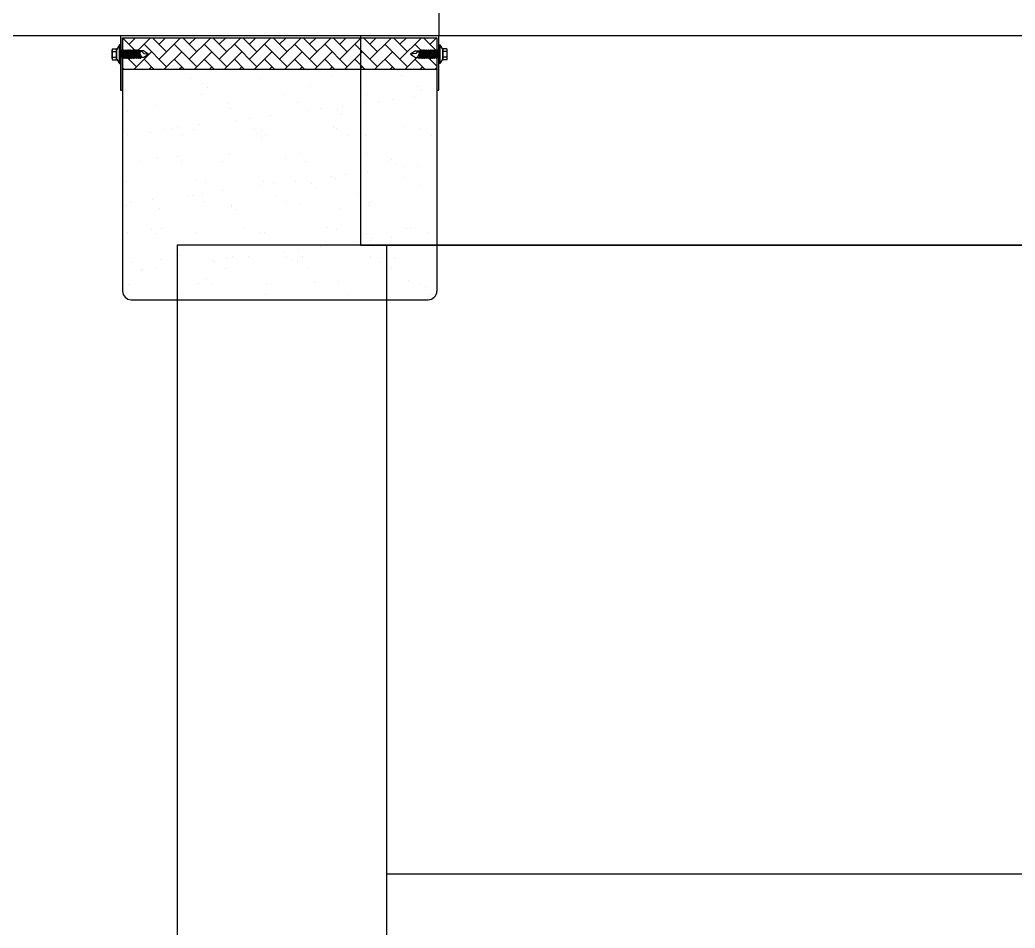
# Model space of a CAD drawing. Header units: millimetres. Extents: x 13515 to 183937, y -33900 to -660.
# Drawn here: x 59980.84 to 59995.71, y -20436.68 to -20423.11 of the extents above; entities that cross this region are included whole.
import ezdxf

# ---------------------------------------------------------------- set-up
doc = ezdxf.new("R2010")
doc.units = ezdxf.units.MM
doc.header["$LTSCALE"] = 100
doc.header["$MEASUREMENT"] = 0
doc.layers.get('0').update_dxf_attribs({"linetype": 'CONTINUOUS'})
for name, color, linetype in [('ELE7 (0.07)', 8, 'CONTINUOUS'), ('ELE9', 9, 'CONTINUOUS'), ('FIN(패널-T75 글라스울)', 6, 'CONTINUOUS'), ('OVERHEAD DOOR - ELE', 9, 'CONTINUOUS'), ('OVERHEAD DOOR - ETC', 252, 'CONTINUOUS'), ('Slope', 252, 'CONTINUOUS'), ('STAIR', 4, 'CONTINUOUS')]:
    doc.layers.add(name, color=color, linetype=linetype)

# ---------------------------------------------------------------- blocks, each defined once
blk = doc.blocks.new('A$C2EBE1E08')
at = {"layer": 'Slope', "ltscale": 0.2}
blk.add_line((200, 8400), (2600, 8400), dxfattribs=at)
at = {"layer": 'STAIR', "ltscale": 0.2}
for points in [[(0, 9000), (0, 0), (2800, 0), (2800, 9000)], [(2800, 9000), (0, 9000)], [(200, 9000), (200, 0)]]:
    blk.add_lwpolyline(points, dxfattribs=at)
blk = doc.blocks.new('A$Cd9954a8d')
at = {"layer": 'ELE7 (0.07)', "ltscale": 0.002}
blk.add_line((7675, 654.2), (10125, 654.2), dxfattribs=at)
at = {"layer": 'FIN(패널-T75 글라스울)'}
for p, q in [((10050, 179.2), (10050, 654.2)), ((10050, 654.2), (11000, 654.2))]:
    blk.add_line(p, q, dxfattribs=at)
at = {"layer": 'OVERHEAD DOOR - ELE', "ltscale": 0.002}
for p, q in [((10125, 854.2), (7675, 854.2)), ((10125, 654.2), (10125, 854.2))]:
    blk.add_line(p, q, dxfattribs=at)
at = {"layer": 'OVERHEAD DOOR - ETC'}
for p, q in [((10343.67, 906.2), (10060.34, 906.2)), ((10052, 656.2), (10052, 897.87)), ((10352, 656.2), (10352, 897.87)), ((10352, 686.2), (10052, 686.2)), ((10052, 656.2), (10052, 686.2)), ((10352, 686.2), (10352, 656.2)), ((10042, 675.97), (10042, 667.83)), ((10042.5, 677.15), (10046.2, 677.15)), ((10042.5, 674.61), (10046.2, 674.61)), ((10046.2, 676.2), (10049.2, 680.9)), ((10046.2, 677.15), (10046.2, 666.65)), ((10046.2, 667.6), (10046.2, 676.2)), ((10049.2, 662.9), (10049.2, 680.9)), ((10049.2, 680.9), (10050, 680.9)), ((10049.2, 680.9), (10049.2, 662.9)), ((10050, 680.9), (10050, 662.9)), ((10052.4, 676.05), (10050, 670.14)), ((10051.6, 675.05), (10050, 675.05)), ((10050, 669.26), (10052.4, 675.05)), ((10051.6, 675.05), (10050, 671.2)), ((10054.24, 676.05), (10050.82, 667.75)), ((10054.24, 676.05), (10050.82, 667.75)), ((10053.43, 675.05), (10050.82, 668.75)), ((10052.4, 676.05), (10051.6, 675.05)), ((10051.62, 668.75), (10054.24, 675.05)), ((10052.81, 675.05), (10052.4, 676.05)), ((10052.4, 676.05), (10053.21, 675.05)), ((10052.4, 675.05), (10052.4, 676.05)), ((10053.43, 675.05), (10052.4, 675.05)), ((10056.07, 676.05), (10052.65, 667.75)), ((10056.07, 676.05), (10052.65, 667.75)), ((10055.27, 675.05), (10052.65, 668.75)), ((10054.24, 676.05), (10053.43, 675.05)), ((10053.46, 668.75), (10056.07, 675.05)), ((10054.64, 675.05), (10054.24, 676.05)), ((10054.24, 676.05), (10055.04, 675.05)), ((10054.24, 675.05), (10054.24, 676.05)), ((10055.27, 675.05), (10054.24, 675.05)), ((10057.9, 676.05), (10054.49, 667.75)), ((10057.9, 676.05), (10054.49, 667.75)), ((10057.1, 675.05), (10054.49, 668.75)), ((10056.07, 676.05), (10055.27, 675.05)), ((10055.29, 668.75), (10057.9, 675.05)), ((10056.47, 675.05), (10056.07, 676.05)), ((10056.07, 676.05), (10056.87, 675.05)), ((10056.07, 675.05), (10056.07, 676.05)), ((10057.1, 675.05), (10056.07, 675.05)), ((10059.74, 676.05), (10056.32, 667.75)), ((10059.74, 676.05), (10056.32, 667.75)), ((10058.93, 675.05), (10056.32, 668.75)), ((10057.9, 676.05), (10057.1, 675.05)), ((10057.12, 668.75), (10059.74, 675.05)), ((10058.31, 675.05), (10057.9, 676.05)), ((10057.9, 676.05), (10058.71, 675.05)), ((10057.9, 675.05), (10057.9, 676.05)), ((10058.93, 675.05), (10057.9, 675.05)), ((10061.57, 676.05), (10058.15, 667.75)), ((10061.57, 676.05), (10058.15, 667.75)), ((10060.77, 675.05), (10058.15, 668.75)), ((10059.74, 676.05), (10058.93, 675.05)), ((10058.96, 668.75), (10061.57, 675.05)), ((10060.14, 675.05), (10059.74, 676.05)), ((10059.74, 676.05), (10060.54, 675.05)), ((10059.74, 675.05), (10059.74, 676.05)), ((10060.77, 675.05), (10059.74, 675.05)), ((10063.4, 676.05), (10059.99, 667.75)), ((10063.4, 676.05), (10059.99, 667.75)), ((10062.6, 675.05), (10059.99, 668.75)), ((10061.57, 676.05), (10060.77, 675.05)), ((10060.79, 668.75), (10063.4, 675.05)), ((10061.97, 675.05), (10061.57, 676.05)), ((10061.57, 676.05), (10062.37, 675.05)), ((10061.57, 675.05), (10061.57, 676.05)), ((10062.6, 675.05), (10061.57, 675.05)), ((10065.24, 676.05), (10061.82, 667.75)), ((10065.24, 676.05), (10061.82, 667.75)), ((10064.43, 675.05), (10061.82, 668.75)), ((10063.4, 676.05), (10062.6, 675.05)), ((10062.62, 668.75), (10065.24, 675.05)), ((10063.8, 675.05), (10063.4, 676.05)), ((10063.4, 676.05), (10064.21, 675.05)), ((10063.4, 675.05), (10063.4, 676.05)), ((10064.43, 675.05), (10063.4, 675.05)), ((10067.07, 676.05), (10063.65, 667.75)), ((10067.07, 676.05), (10063.65, 667.75)), ((10066.26, 675.05), (10063.65, 668.75)), ((10065.24, 676.05), (10064.43, 675.05)), ((10064.46, 668.75), (10067.07, 675.05)), ((10065.64, 675.05), (10065.24, 676.05)), ((10065.24, 676.05), (10066.04, 675.05)), ((10065.24, 675.05), (10065.24, 676.05)), ((10066.26, 675.05), (10065.24, 675.05)), ((10068.9, 676.05), (10065.48, 667.75)), ((10068.9, 676.05), (10065.48, 667.75)), ((10068.1, 675.05), (10065.48, 668.75)), ((10067.07, 676.05), (10066.26, 675.05)), ((10066.29, 668.75), (10068.9, 675.05)), ((10067.47, 675.05), (10067.07, 676.05)), ((10067.07, 676.05), (10067.87, 675.05)), ((10067.07, 675.05), (10067.07, 676.05)), ((10068.1, 675.05), (10067.07, 675.05)), ((10068.9, 676.05), (10068.1, 675.05)), ((10070.33, 675.05), (10068.53, 670.76)), ((10069.3, 675.05), (10068.9, 676.05)), ((10068.9, 676.05), (10069.71, 675.05)), ((10068.9, 675.05), (10068.9, 676.05)), ((10072.37, 675.05), (10068.9, 675.05)), ((10077.17, 671.9), (10072.37, 675.05)), ((10326.84, 671.9), (10331.64, 675.05)), ((10331.64, 675.05), (10335.11, 675.05)), ((10333.68, 675.05), (10335.48, 670.76)), ((10335.11, 676.05), (10334.3, 675.05)), ((10334.71, 675.05), (10335.11, 676.05)), ((10335.11, 676.05), (10338.53, 667.75)), ((10335.11, 676.05), (10338.53, 667.75)), ((10335.11, 675.05), (10335.11, 676.05)), ((10335.11, 676.05), (10335.91, 675.05)), ((10337.72, 668.75), (10335.11, 675.05)), ((10335.91, 675.05), (10336.94, 675.05)), ((10335.91, 675.05), (10338.53, 668.75)), ((10336.94, 676.05), (10336.14, 675.05)), ((10336.54, 675.05), (10336.94, 676.05)), ((10336.94, 676.05), (10340.36, 667.75)), ((10336.94, 676.05), (10340.36, 667.75)), ((10336.94, 675.05), (10336.94, 676.05)), ((10336.94, 676.05), (10337.74, 675.05)), ((10339.55, 668.75), (10336.94, 675.05)), ((10337.74, 675.05), (10338.77, 675.05)), ((10337.74, 675.05), (10340.36, 668.75)), ((10338.77, 676.05), (10337.97, 675.05)), ((10338.37, 675.05), (10338.77, 676.05)), ((10338.77, 676.05), (10342.19, 667.75)), ((10338.77, 676.05), (10342.19, 667.75)), ((10338.77, 675.05), (10338.77, 676.05)), ((10338.77, 676.05), (10339.58, 675.05)), ((10341.39, 668.75), (10338.77, 675.05)), ((10339.58, 675.05), (10340.61, 675.05)), ((10339.58, 675.05), (10342.19, 668.75)), ((10340.61, 676.05), (10339.8, 675.05)), ((10340.2, 675.05), (10340.61, 676.05)), ((10340.61, 676.05), (10344.02, 667.75)), ((10340.61, 676.05), (10344.02, 667.75)), ((10340.61, 675.05), (10340.61, 676.05)), ((10340.61, 676.05), (10341.41, 675.05)), ((10343.22, 668.75), (10340.61, 675.05)), ((10341.41, 675.05), (10342.44, 675.05)), ((10341.41, 675.05), (10344.02, 668.75)), ((10342.44, 676.05), (10341.64, 675.05)), ((10342.04, 675.05), (10342.44, 676.05)), ((10342.44, 676.05), (10345.86, 667.75)), ((10342.44, 676.05), (10345.86, 667.75)), ((10342.44, 675.05), (10342.44, 676.05)), ((10342.44, 676.05), (10343.24, 675.05)), ((10345.05, 668.75), (10342.44, 675.05)), ((10343.24, 675.05), (10344.27, 675.05)), ((10343.24, 675.05), (10345.86, 668.75)), ((10344.27, 676.05), (10343.47, 675.05)), ((10343.87, 675.05), (10344.27, 676.05)), ((10344.27, 676.05), (10347.69, 667.75)), ((10344.27, 676.05), (10347.69, 667.75)), ((10344.27, 675.05), (10344.27, 676.05)), ((10344.27, 676.05), (10345.08, 675.05)), ((10346.89, 668.75), (10344.27, 675.05)), ((10345.08, 675.05), (10346.11, 675.05)), ((10345.08, 675.05), (10347.69, 668.75)), ((10346.11, 676.05), (10345.3, 675.05)), ((10345.7, 675.05), (10346.11, 676.05)), ((10346.11, 676.05), (10349.52, 667.75)), ((10346.11, 676.05), (10349.52, 667.75)), ((10346.11, 675.05), (10346.11, 676.05)), ((10346.11, 676.05), (10346.91, 675.05)), ((10348.72, 668.75), (10346.11, 675.05)), ((10346.91, 675.05), (10347.94, 675.05)), ((10346.91, 675.05), (10349.52, 668.75)), ((10347.94, 676.05), (10347.13, 675.05)), ((10347.54, 675.05), (10347.94, 676.05)), ((10347.94, 676.05), (10351.36, 667.75)), ((10347.94, 676.05), (10351.36, 667.75)), ((10347.94, 675.05), (10347.94, 676.05)), ((10347.94, 676.05), (10348.74, 675.05)), ((10350.55, 668.75), (10347.94, 675.05)), ((10348.74, 675.05), (10349.77, 675.05)), ((10348.74, 675.05), (10351.36, 668.75)), ((10349.77, 676.05), (10348.97, 675.05)), ((10349.37, 675.05), (10349.77, 676.05)), ((10349.77, 676.05), (10353.19, 667.75)), ((10349.77, 676.05), (10353.19, 667.75)), ((10349.77, 675.05), (10349.77, 676.05)), ((10349.77, 676.05), (10350.58, 675.05)), ((10352.39, 668.75), (10349.77, 675.05)), ((10350.58, 675.05), (10351.6, 675.05)), ((10350.58, 675.05), (10353.19, 668.75)), ((10351.6, 676.05), (10350.8, 675.05)), ((10351.2, 675.05), (10351.6, 676.05)), ((10351.6, 676.05), (10354, 670.14)), ((10351.6, 675.05), (10351.6, 676.05)), ((10351.6, 676.05), (10352.41, 675.05)), ((10354, 669.26), (10351.6, 675.05)), ((10352.41, 675.05), (10354, 675.05)), ((10352.41, 675.05), (10354, 671.2)), ((10354.8, 680.9), (10354, 680.9)), ((10354, 680.9), (10354, 662.9)), ((10354.8, 662.9), (10354.8, 680.9)), ((10357.8, 676.2), (10354.8, 680.9)), ((10354.8, 680.9), (10354.8, 662.9)), ((10357.8, 677.15), (10357.8, 666.65)), ((10361.5, 677.15), (10357.8, 677.15)), ((10357.8, 667.6), (10357.8, 676.2)), ((10361.5, 674.61), (10357.8, 674.61)), ((10362, 675.97), (10362, 667.83)), ((10042.5, 669.18), (10046.2, 669.18)), ((10042.5, 666.65), (10046.2, 666.65)), ((10049.2, 662.9), (10046.2, 667.6)), ((10050.82, 668.75), (10050, 668.75)), ((10050.82, 667.75), (10050.02, 668.75)), ((10050.42, 668.75), (10050.82, 667.75)), ((10050.82, 667.75), (10051.62, 668.75)), ((10050.82, 668.75), (10050.82, 667.75)), ((10052.65, 668.75), (10051.62, 668.75)), ((10052.65, 667.75), (10051.85, 668.75)), ((10052.25, 668.75), (10052.65, 667.75)), ((10052.65, 667.75), (10053.46, 668.75)), ((10052.65, 668.75), (10052.65, 667.75)), ((10054.49, 668.75), (10053.46, 668.75)), ((10054.49, 667.75), (10053.68, 668.75)), ((10054.08, 668.75), (10054.49, 667.75)), ((10054.49, 667.75), (10055.29, 668.75)), ((10054.49, 668.75), (10054.49, 667.75)), ((10056.32, 668.75), (10055.29, 668.75)), ((10056.32, 667.75), (10055.51, 668.75)), ((10055.92, 668.75), (10056.32, 667.75)), ((10056.32, 667.75), (10057.12, 668.75)), ((10056.32, 668.75), (10056.32, 667.75)), ((10058.15, 668.75), (10057.12, 668.75)), ((10058.15, 667.75), (10057.35, 668.75)), ((10057.75, 668.75), (10058.15, 667.75)), ((10058.15, 667.75), (10058.96, 668.75)), ((10058.15, 668.75), (10058.15, 667.75)), ((10059.99, 668.75), (10058.96, 668.75)), ((10059.99, 667.75), (10059.18, 668.75)), ((10059.58, 668.75), (10059.99, 667.75)), ((10059.99, 667.75), (10060.79, 668.75)), ((10059.99, 668.75), (10059.99, 667.75)), ((10061.82, 668.75), (10060.79, 668.75)), ((10061.82, 667.75), (10061.01, 668.75)), ((10061.42, 668.75), (10061.82, 667.75)), ((10061.82, 667.75), (10062.62, 668.75)), ((10061.82, 668.75), (10061.82, 667.75)), ((10063.65, 668.75), (10062.62, 668.75)), ((10063.65, 667.75), (10062.85, 668.75)), ((10063.25, 668.75), (10063.65, 667.75)), ((10063.65, 667.75), (10064.46, 668.75)), ((10063.65, 668.75), (10063.65, 667.75)), ((10065.48, 668.75), (10064.46, 668.75)), ((10065.48, 667.75), (10064.68, 668.75)), ((10065.08, 668.75), (10065.48, 667.75)), ((10065.48, 667.75), (10066.29, 668.75)), ((10065.48, 668.75), (10065.48, 667.75)), ((10067.32, 668.75), (10066.29, 668.75)), ((10067.32, 667.75), (10066.51, 668.75)), ((10066.92, 668.75), (10067.32, 667.75)), ((10068.56, 670.75), (10067.32, 667.75)), ((10068.56, 670.75), (10067.32, 667.75)), ((10067.75, 669.75), (10067.32, 668.75)), ((10067.32, 667.75), (10068.12, 668.75)), ((10067.32, 668.75), (10067.32, 667.75)), ((10068.56, 670.75), (10067.75, 669.75)), ((10068.12, 668.75), (10068.56, 669.75)), ((10072.37, 668.75), (10068.12, 668.75)), ((10068.53, 670.76), (10069.7, 668.75)), ((10068.56, 669.75), (10068.56, 670.75)), ((10069.7, 668.75), (10072.2, 671.16)), ((10072.2, 671.16), (10077.17, 671.9)), ((10072.37, 668.75), (10077.17, 671.9)), ((10331.64, 668.75), (10326.84, 671.9)), ((10331.81, 671.16), (10326.84, 671.9)), ((10331.64, 668.75), (10335.89, 668.75)), ((10334.31, 668.75), (10331.81, 671.16)), ((10335.48, 670.76), (10334.31, 668.75)), ((10335.45, 670.75), (10336.69, 667.75)), ((10335.45, 670.75), (10336.69, 667.75)), ((10335.45, 669.75), (10335.45, 670.75)), ((10335.45, 670.75), (10336.26, 669.75)), ((10335.89, 668.75), (10335.45, 669.75)), ((10336.69, 667.75), (10335.89, 668.75)), ((10336.26, 669.75), (10336.69, 668.75)), ((10336.69, 668.75), (10337.72, 668.75)), ((10336.69, 668.75), (10336.69, 667.75)), ((10337.09, 668.75), (10336.69, 667.75)), ((10336.69, 667.75), (10337.5, 668.75)), ((10338.53, 667.75), (10337.72, 668.75)), ((10338.53, 668.75), (10339.55, 668.75)), ((10338.93, 668.75), (10338.53, 667.75)), ((10338.53, 667.75), (10339.33, 668.75)), ((10338.53, 668.75), (10338.53, 667.75)), ((10340.36, 667.75), (10339.55, 668.75)), ((10340.36, 668.75), (10341.39, 668.75)), ((10340.76, 668.75), (10340.36, 667.75)), ((10340.36, 667.75), (10341.16, 668.75)), ((10340.36, 668.75), (10340.36, 667.75)), ((10342.19, 667.75), (10341.39, 668.75)), ((10342.19, 668.75), (10343.22, 668.75)), ((10342.19, 668.75), (10342.19, 667.75)), ((10342.59, 668.75), (10342.19, 667.75)), ((10342.19, 667.75), (10343, 668.75)), ((10344.02, 667.75), (10343.22, 668.75)), ((10344.02, 668.75), (10345.05, 668.75)), ((10344.43, 668.75), (10344.02, 667.75)), ((10344.02, 667.75), (10344.83, 668.75)), ((10344.02, 668.75), (10344.02, 667.75)), ((10345.86, 667.75), (10345.05, 668.75)), ((10345.86, 668.75), (10346.89, 668.75)), ((10346.26, 668.75), (10345.86, 667.75)), ((10345.86, 667.75), (10346.66, 668.75)), ((10345.86, 668.75), (10345.86, 667.75)), ((10347.69, 667.75), (10346.89, 668.75)), ((10347.69, 668.75), (10348.72, 668.75)), ((10348.09, 668.75), (10347.69, 667.75)), ((10347.69, 667.75), (10348.49, 668.75)), ((10347.69, 668.75), (10347.69, 667.75)), ((10349.52, 667.75), (10348.72, 668.75)), ((10349.52, 668.75), (10350.55, 668.75)), ((10349.93, 668.75), (10349.52, 667.75)), ((10349.52, 667.75), (10350.33, 668.75)), ((10349.52, 668.75), (10349.52, 667.75)), ((10351.36, 667.75), (10350.55, 668.75)), ((10351.36, 668.75), (10352.39, 668.75)), ((10351.76, 668.75), (10351.36, 667.75)), ((10351.36, 667.75), (10352.16, 668.75)), ((10351.36, 668.75), (10351.36, 667.75)), ((10353.19, 667.75), (10352.39, 668.75)), ((10353.19, 668.75), (10354, 668.75)), ((10353.59, 668.75), (10353.19, 667.75)), ((10353.19, 667.75), (10353.99, 668.75)), ((10353.19, 668.75), (10353.19, 667.75)), ((10354.8, 662.9), (10357.8, 667.6)), ((10361.5, 669.18), (10357.8, 669.18)), ((10361.5, 666.65), (10357.8, 666.65)), ((10050, 662.9), (10049.2, 662.9)), ((10352, 656.2), (10052, 656.2)), ((10354, 662.9), (10354.8, 662.9))]:
    blk.add_line(p, q, dxfattribs=at)
at = {"layer": 'OVERHEAD DOOR - ETC', "ltscale": 0.002}
for p, q in [((10057.09, 901.11), (10057.09, 901.11)), ((10062.76, 894.63), (10062.76, 894.63)), ((10136.19, 901.25), (10136.19, 901.25)), ((10215.29, 901.39), (10215.29, 901.39)), ((10294.39, 901.54), (10294.39, 901.54)), ((10067.44, 890.34), (10067.44, 890.34)), ((10079.41, 887.52), (10079.41, 887.52)), ((10145.9, 888.37), (10145.9, 888.37)), ((10169.08, 889.47), (10169.08, 889.47)), ((10214.5, 890.84), (10214.5, 890.84)), ((10267.53, 891.51), (10267.53, 891.51)), ((10272.21, 887.22), (10272.21, 887.22)), ((10279.48, 890.53), (10279.48, 890.53)), ((10345.96, 891.38), (10345.96, 891.38)), ((10095.65, 876.54), (10095.65, 876.54)), ((10174.75, 876.68), (10174.75, 876.68)), ((10253.85, 876.83), (10253.85, 876.83)), ((10320.93, 876.32), (10320.93, 876.32)), ((10332.95, 876.97), (10332.95, 876.97)), ((10334.16, 878.07), (10334.16, 878.07)), ((10092.72, 867.17), (10092.72, 867.17)), ((10106.36, 869.72), (10106.36, 869.72)), ((10115.27, 864.87), (10115.27, 864.87)), ((10180.24, 864.56), (10180.24, 864.56)), ((10185.46, 869.86), (10185.46, 869.86)), ((10191.17, 869.22), (10191.17, 869.22)), ((10195.85, 864.93), (10195.85, 864.93)), ((10231.91, 864.6), (10231.91, 864.6)), ((10246.73, 865.4), (10246.73, 865.4)), ((10252.56, 867.32), (10252.56, 867.32)), ((10264.56, 870), (10264.56, 870)), ((10265.78, 869.06), (10265.78, 869.06)), ((10300.28, 873.61), (10300.28, 873.61)), ((10315.33, 867.88), (10315.33, 867.88)), ((10343.66, 870.15), (10343.66, 870.15)), ((10163.54, 855.6), (10163.54, 855.6)), ((10184.19, 858.32), (10184.19, 858.32)), ((10197.41, 860.06), (10197.41, 860.06)), ((10297.49, 864.05), (10297.49, 864.05)), ((10095.17, 846.6), (10095.17, 846.6)), ((10114.82, 846.92), (10114.82, 846.92)), ((10115.82, 849.32), (10115.82, 849.32)), ((10129.04, 851.06), (10129.04, 851.06)), ((10060.67, 842.06), (10060.67, 842.06)), ((10077.6, 837.5), (10077.6, 837.5)), ((10081.01, 838.58), (10081.01, 838.58)), ((10119.5, 842.63), (10119.5, 842.63)), ((10147.5, 839.43), (10147.5, 839.43)), ((10156.7, 837.65), (10156.7, 837.65)), ((10216.1, 841.9), (10216.1, 841.9)), ((10221.14, 841.76), (10221.14, 841.76)), ((10235.8, 837.79), (10235.8, 837.79)), ((10281.08, 841.59), (10281.08, 841.59)), ((10314.9, 837.93), (10314.9, 837.93)), ((10319.59, 843.81), (10319.59, 843.81)), ((10324.27, 839.52), (10324.27, 839.52)), ((10347.56, 842.44), (10347.56, 842.44)), ((10144.78, 819.47), (10144.78, 819.47)), ((10243.23, 821.51), (10243.23, 821.51)), ((10247.92, 817.22), (10247.92, 817.22)), ((10316.93, 818.93), (10316.93, 818.93)), ((10116.16, 812.94), (10116.16, 812.94)), ((10116.87, 815.93), (10116.87, 815.93)), ((10181.84, 815.61), (10181.84, 815.61)), ((10195.26, 813.08), (10195.26, 813.08)), ((10248.33, 816.46), (10248.33, 816.46)), ((10274.36, 813.22), (10274.36, 813.22)), ((10323.7, 810.92), (10323.7, 810.92)), ((10344.35, 813.64), (10344.35, 813.64)), ((10349.55, 816.35), (10349.55, 816.35)), ((10126.87, 806.11), (10126.87, 806.11)), ((10166.88, 799.22), (10166.88, 799.22)), ((10205.97, 806.26), (10205.97, 806.26)), ((10255.33, 801.92), (10255.33, 801.92)), ((10275.98, 804.64), (10275.98, 804.64)), ((10285.07, 806.4), (10285.07, 806.4)), ((10289.2, 806.38), (10289.2, 806.38)), ((10068.42, 797.18), (10068.42, 797.18)), ((10082.61, 789.64), (10082.61, 789.64)), ((10149.1, 790.49), (10149.1, 790.49)), ((10171.56, 794.93), (10171.56, 794.93)), ((10186.96, 792.92), (10186.96, 792.92)), ((10207.61, 795.64), (10207.61, 795.64)), ((10217.7, 792.96), (10217.7, 792.96)), ((10220.83, 797.38), (10220.83, 797.38)), ((10273.2, 794.06), (10273.2, 794.06)), ((10282.68, 792.65), (10282.68, 792.65)), ((10349.16, 793.5), (10349.16, 793.5)), ((10084.09, 779.38), (10084.09, 779.38)), ((10118.59, 783.92), (10118.59, 783.92)), ((10139.24, 786.64), (10139.24, 786.64)), ((10152.46, 788.38), (10152.46, 788.38)), ((10070.87, 777.64), (10070.87, 777.64)), ((10090.52, 776.93), (10090.52, 776.93)), ((10095.2, 772.64), (10095.2, 772.64)), ((10098.12, 773.9), (10098.12, 773.9)), ((10177.22, 774.04), (10177.22, 774.04)), ((10196.84, 771.76), (10196.84, 771.76)), ((10256.32, 774.19), (10256.32, 774.19)), ((10295.29, 773.81), (10295.29, 773.81)), ((10299.98, 769.52), (10299.98, 769.52)), ((10318.53, 769.99), (10318.53, 769.99)), ((10335.42, 774.33), (10335.42, 774.33)), ((10118.47, 766.98), (10118.47, 766.98)), ((10183.44, 766.67), (10183.44, 766.67)), ((10249.93, 767.52), (10249.93, 767.52)), ((10218.94, 751.51), (10218.94, 751.51)), ((10057.58, 749.19), (10057.58, 749.19)), ((10068.29, 742.37), (10068.29, 742.37)), ((10120.49, 749.47), (10120.49, 749.47)), ((10136.68, 749.33), (10136.68, 749.33)), ((10147.39, 742.51), (10147.39, 742.51)), ((10150.7, 741.55), (10150.7, 741.55)), ((10215.78, 749.48), (10215.78, 749.48)), ((10219.3, 744.02), (10219.3, 744.02)), ((10223.62, 747.22), (10223.62, 747.22)), ((10226.49, 742.65), (10226.49, 742.65)), ((10284.28, 743.71), (10284.28, 743.71)), ((10294.88, 749.62), (10294.88, 749.62)), ((10299.4, 741.96), (10299.4, 741.96)), ((10305.59, 742.8), (10305.59, 742.8)), ((10312.62, 743.7), (10312.62, 743.7)), ((10325.26, 746.35), (10325.26, 746.35)), ((10347.12, 748.24), (10347.12, 748.24)), ((10350.76, 744.55), (10350.76, 744.55)), ((10084.21, 740.7), (10084.21, 740.7)), ((10231.03, 732.96), (10231.03, 732.96)), ((10244.25, 734.7), (10244.25, 734.7)), ((10278.75, 739.24), (10278.75, 739.24)), ((10142.58, 729.22), (10142.58, 729.22)), ((10147.26, 724.93), (10147.26, 724.93)), ((10162.66, 723.96), (10162.66, 723.96)), ((10175.88, 725.7), (10175.88, 725.7)), ((10210.38, 730.24), (10210.38, 730.24)), ((10248.9, 724.06), (10248.9, 724.06)), ((10347.36, 726.1), (10347.36, 726.1)), ((10094.29, 714.96), (10094.29, 714.96)), ((10107.51, 716.7), (10107.51, 716.7)), ((10120.07, 718.04), (10120.07, 718.04)), ((10142.01, 721.24), (10142.01, 721.24)), ((10185.04, 717.73), (10185.04, 717.73)), ((10251.53, 718.58), (10251.53, 718.58)), ((10320.13, 721.05), (10320.13, 721.05)), ((10052, 706.2), (10050, 706.2)), ((10050, 706.2), (10050, 654.2)), ((10052, 656.2), (10052, 706.2)), ((10066.23, 706.93), (10066.23, 706.93)), ((10073.64, 712.24), (10073.64, 712.24)), ((10118.63, 710.29), (10118.63, 710.29)), ((10197.73, 710.44), (10197.73, 710.44)), ((10271, 703.81), (10271, 703.81)), ((10276.83, 710.58), (10276.83, 710.58)), ((10354, 706.2), (10352, 706.2)), ((10352, 706.2), (10352, 656.2)), ((10354, 654.2), (10354, 706.2)), ((10070.91, 702.64), (10070.91, 702.64)), ((10172.55, 701.77), (10172.55, 701.77)), ((10220.9, 695.08), (10220.9, 695.08)), ((10275.68, 699.52), (10275.68, 699.52)), ((10285.88, 694.76), (10285.88, 694.76)), ((10053.58, 686.2), (10052, 684.63)), ((10063.42, 686.2), (10072.87, 676.76)), ((10082.31, 686.2), (10065.68, 669.57)), ((10067.94, 686.2), (10065.68, 683.94)), ((10085.81, 691.76), (10085.81, 691.76)), ((10092.16, 686.2), (10101.61, 676.76)), ((10111.05, 686.2), (10094.42, 669.57)), ((10096.68, 686.2), (10094.42, 683.94)), ((10120.9, 686.2), (10130.34, 676.76)), ((10139.79, 686.2), (10123.16, 669.57)), ((10125.42, 686.2), (10123.16, 683.94)), ((10149.64, 686.2), (10159.08, 676.76)), ((10168.52, 686.2), (10151.89, 669.57)), ((10154.15, 686.2), (10151.89, 683.94)), ((10152.3, 692.6), (10152.3, 692.6)), ((10178.37, 686.2), (10187.82, 676.76)), ((10197.26, 686.2), (10180.63, 669.57)), ((10182.89, 686.2), (10180.63, 683.94)), ((10207.11, 686.2), (10216.55, 676.76)), ((10226, 686.2), (10209.37, 669.57)), ((10211.63, 686.2), (10209.37, 683.94)), ((10235.85, 686.2), (10245.29, 676.76)), ((10254.73, 686.2), (10238.11, 669.57)), ((10240.36, 686.2), (10238.11, 683.94)), ((10264.58, 686.2), (10274.03, 676.76)), ((10283.47, 686.2), (10266.84, 669.57)), ((10269.1, 686.2), (10266.84, 683.94)), ((10293.32, 686.2), (10302.76, 676.76)), ((10312.21, 686.2), (10295.58, 669.57)), ((10297.84, 686.2), (10295.58, 683.94)), ((10322.06, 686.2), (10331.5, 676.76)), ((10340.94, 686.2), (10324.32, 669.57)), ((10326.58, 686.2), (10324.32, 683.94)), ((10350.79, 686.2), (10352, 684.99)), ((10052, 683.25), (10072.87, 662.39)), ((10058.5, 676.76), (10052, 670.26)), ((10087.24, 676.76), (10066.68, 656.2)), ((10080.05, 683.94), (10101.61, 662.39)), ((10115.97, 676.76), (10095.42, 656.2)), ((10108.79, 683.94), (10130.34, 662.39)), ((10144.71, 676.76), (10124.15, 656.2)), ((10137.53, 683.94), (10159.08, 662.39)), ((10173.45, 676.76), (10152.89, 656.2)), ((10166.26, 683.94), (10187.82, 662.39)), ((10202.18, 676.76), (10181.63, 656.2)), ((10195, 683.94), (10216.55, 662.39)), ((10230.92, 676.76), (10210.36, 656.2)), ((10223.74, 683.94), (10245.29, 662.39)), ((10259.66, 676.76), (10239.1, 656.2)), ((10252.47, 683.94), (10274.03, 662.39)), ((10288.39, 676.76), (10267.84, 656.2)), ((10281.21, 683.94), (10302.76, 662.39)), ((10317.13, 676.76), (10296.58, 656.2)), ((10309.95, 683.94), (10331.5, 662.39)), ((10345.87, 676.76), (10325.31, 656.2)), ((10338.68, 683.94), (10352, 670.62)), ((10052, 668.88), (10064.69, 656.2)), ((10080.05, 669.57), (10093.42, 656.2)), ((10108.79, 669.57), (10122.16, 656.2)), ((10137.53, 669.57), (10150.9, 656.2)), ((10166.26, 669.57), (10179.64, 656.2)), ((10195, 669.57), (10208.37, 656.2)), ((10223.74, 669.57), (10237.11, 656.2)), ((10252.47, 669.57), (10265.85, 656.2)), ((10281.21, 669.57), (10294.58, 656.2)), ((10309.95, 669.57), (10323.32, 656.2)), ((10338.68, 669.57), (10352, 656.25)), ((10352, 656.2), (10052, 656.2)), ((10058.5, 662.39), (10052.31, 656.2)), ((10087.24, 662.39), (10081.05, 656.2)), ((10115.97, 662.39), (10109.79, 656.2)), ((10144.71, 662.39), (10138.52, 656.2)), ((10173.45, 662.39), (10167.26, 656.2)), ((10202.18, 662.39), (10196, 656.2)), ((10230.92, 662.39), (10224.73, 656.2)), ((10259.66, 662.39), (10253.47, 656.2)), ((10288.39, 662.39), (10282.21, 656.2)), ((10317.13, 662.39), (10310.94, 656.2)), ((10345.87, 662.39), (10339.68, 656.2)), ((10050, 654.2), (10354, 654.2))]:
    blk.add_line(p, q, dxfattribs=at)
at = {"layer": 'OVERHEAD DOOR - ETC'}
for centre, radius, start, end in [((10060.34, 897.87), 8.33, 90, 180), ((10343.67, 897.87), 8.33, 0, 90), ((10043.86, 675.88), 1.86, 136.9662, 223.0338), ((10049.62, 671.9), 7.61, 159.11949, 200.88051), ((10360.15, 675.88), 1.86, 316.9662, 43.0338), ((10354.39, 671.9), 7.61, 339.11949, 20.88051), ((10043.86, 667.91), 1.86, 136.9662, 223.0338), ((10360.15, 667.91), 1.86, 316.9662, 43.0338)]:
    blk.add_arc(centre, radius, start, end, dxfattribs=at)
blk = doc.blocks.new('B2FF')
at = {"layer": 'ELE9', "ltscale": 0.1, "rotation": 180}
blk.add_blockref('A$Cd9954a8d', (37339924.72, 565725.54), dxfattribs=at)
at = {"layer": 'ELE9', "ltscale": 1000}
blk.add_blockref('A$C2EBE1E08', (37329624.72, 555871.34), dxfattribs=at)

msp = doc.modelspace()

# ---------------------------------------------------------------- block references
at = {"xscale": 0.01565177005511743, "yscale": 0.01565177005511743, "zscale": 0.01565177005511743}
msp.add_blockref('B2FF', (-524291.512, -29267.715), dxfattribs=at)

doc.saveas('drawing.dxf')
